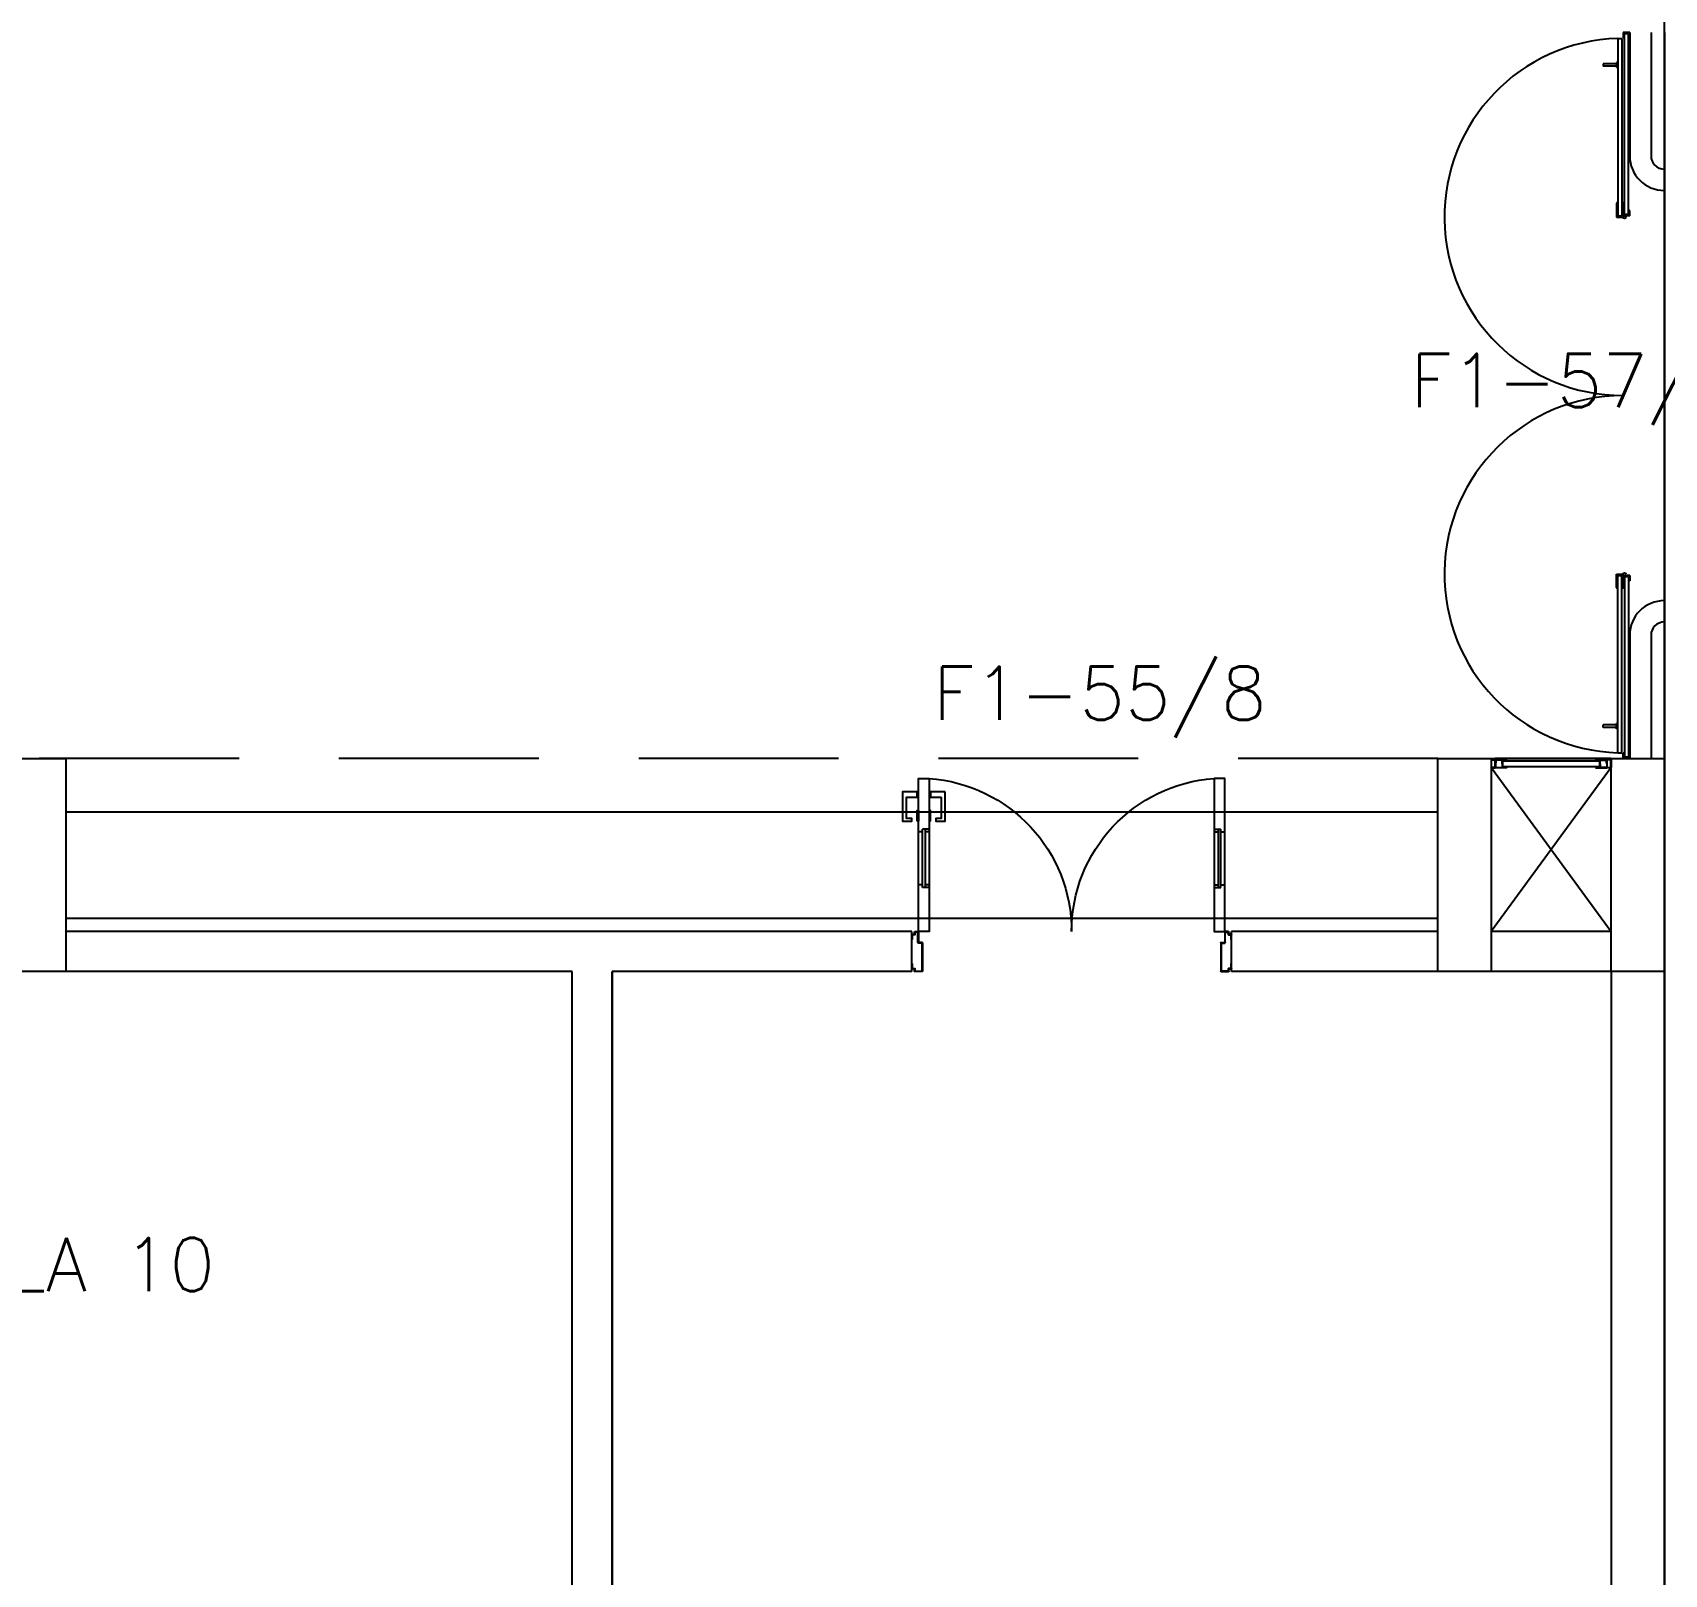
# Model space of a CAD drawing. Header units: millimetres. Extents: x 2801 to 3319, y 1187 to 1422.
# Drawn here: x 3027.05 to 3033.17, y 1320.41 to 1326.2 of the extents above; entities that cross this region are included whole.
import ezdxf

# ---------------------------------------------------------------- set-up
doc = ezdxf.new("R2010")
doc.units = ezdxf.units.MM
doc.linetypes.add('HIDDEN', pattern=[0.375, 0.25, -0.125])
for name, color, linetype in [('AR- ALV1', 235, 'Continuous'), ('AR-ALV', 2, 'Continuous'), ('AR-CORRIMAO-V1', 2, 'Continuous'), ('AR-ESQ', 1, 'Continuous'), ('AR-ESTC', 3, 'Continuous'), ('AR-PIS', 1, 'Continuous'), ('AR-PISO-V1', 1, 'Continuous'), ('AR-PORTA', 1, 'Continuous'), ('AR-PROJ', 1, 'HIDDEN'), ('AR-SHAFT', 1, 'Continuous'), ('AR-VIDRO', 1, 'Continuous'), ('DT-ESQ-BAGUETE-C', 2, 'Continuous'), ('DT-ESQ-PERFIL CADEIRA-C', 2, 'Continuous'), ('DT-ESQ-PERFIL CADEIRA-V', 1, 'Continuous'), ('DT-ESQ-VENEZIANA-C', 2, 'Continuous'), ('DT-ESQ-VENEZIANA-V', 2, 'Continuous'), ('ENDEREÇO', 2, 'Continuous'), ('maçaneta', 1, 'Continuous'), ('montantes', 1, 'Continuous'), ('mov', 1, 'Continuous'), ('PM-PERFIL U-C', 2, 'Continuous'), ('PM-VIDRO', 1, 'Continuous'), ('pm1', 2, 'Continuous'), ('pm2', 2, 'Continuous'), ('TEXTO', 2, 'Continuous')]:
    doc.layers.add(name, color=color, linetype=linetype)
doc.styles.add('UNB-100', font='simplex.shx', dxfattribs={"height": 0.2})
doc.styles.add('UNB1-100', font='simplex.shx', dxfattribs={"height": 0.2})

# ---------------------------------------------------------------- blocks, each defined once
blk = doc.blocks.new('EF01-P')
at = {"layer": 'DT-ESQ-BAGUETE-C', "ltscale": 0.1}
for points in [[(0.0015, 0.035), (0.015, 0.035), (0.015, 0.0335), (0.0015, 0.0335), (0.0015, 0.005), (0.015, 0.005), (0.015, 0.0035), (0.0015, 0.0035, -0.414214), (0, 0.005), (0, 0.0335, -0.414214)], [(0.4485, 0.035), (0.435, 0.035), (0.435, 0.0335), (0.4485, 0.0335), (0.4485, 0.005), (0.435, 0.005), (0.435, 0.0035), (0.4485, 0.0035, 0.414214), (0.45, 0.005), (0.45, 0.0335, 0.414214)]]:
    blk.add_lwpolyline(points, format="xyb", close=True, dxfattribs=at)
at = {"layer": 'DT-ESQ-PERFIL CADEIRA-C', "color": 2, "ltscale": 0.1}
for points in [[(0.01, 0.0015), (0.01, 0.003), (0.0015, 0.003, 1), (0.0015, 0), (0.015, 0, 0.414214), (0.0165, 0.0015), (0.0165, 0.0335), (0.043, 0.0335)], [(0.407, 0.0065), (0.432, 0.0065), (0.432, 0.0165), (0.4335, 0.0165), (0.4335, 0.0065, -0.414214), (0.432, 0.005), (0.407, 0.005), (0.3935, 0.005, -1), (0.3935, 0.008), (0.407, 0.008), (0.407, 0.02), (0.407, 0.032), (0.3935, 0.032, -1), (0.3935, 0.035), (0.407, 0.035), (0.4335, 0.035, -0.414214), (0.435, 0.0335), (0.435, 0.0015), (0.4485, 0.0015)]]:
    blk.add_lwpolyline(points, format="xyb", dxfattribs=at)
at = {"layer": 'DT-ESQ-PERFIL CADEIRA-C', "ltscale": 0.1}
for points in [[(0.043, 0.0065), (0.018, 0.0065), (0.018, 0.0165), (0.0165, 0.0165), (0.0165, 0.0065, 0.414214), (0.018, 0.005), (0.043, 0.005), (0.0565, 0.005, 1), (0.0565, 0.008), (0.043, 0.008), (0.043, 0.02), (0.043, 0.032), (0.0565, 0.032, 1), (0.0565, 0.035), (0.043, 0.035), (0.0165, 0.035, 0.414214), (0.015, 0.0335), (0.015, 0.0015), (0.0015, 0.0015)], [(0.0415, 0.02), (0.0415, 0.032, -0.414214), (0.043, 0.0335), (0.0565, 0.0335)], [(0.0415, 0.02), (0.0415, 0.008, 0.414214), (0.043, 0.0065), (0.0565, 0.0065)], [(0.4085, 0.02), (0.4085, 0.032, 0.414214), (0.407, 0.0335), (0.3935, 0.0335)], [(0.4085, 0.02), (0.4085, 0.008, -0.414214), (0.407, 0.0065), (0.3935, 0.0065)], [(0.44, 0.0015), (0.44, 0.003), (0.4485, 0.003, -1), (0.4485, 0), (0.435, 0, -0.414214), (0.4335, 0.0015), (0.4335, 0.0335), (0.407, 0.0335)]]:
    blk.add_lwpolyline(points, format="xyb", dxfattribs=at)
at = {"layer": 'DT-ESQ-PERFIL CADEIRA-V', "ltscale": 0.1}
blk.add_line((0.015, 0), (0.435, 0), dxfattribs=at)
at = {"layer": 'DT-ESQ-VENEZIANA-C', "ltscale": 0.1}
for p, q in [((0.043, 0.0105), (0.407, 0.0105)), ((0.043, 0.009), (0.407, 0.009))]:
    blk.add_line(p, q, dxfattribs=at)
at = {"layer": 'DT-ESQ-VENEZIANA-V', "ltscale": 0.1}
blk.add_line((0.043, 0.031), (0.407, 0.031), dxfattribs=at)
blk = doc.blocks.new('PV1')
at = {"layer": 'AR-VIDRO'}
for p, q in [((0.6825, 0.02), (0.005, 0.02)), ((0.6825, 0.005), (0.005, 0.005)), ((0.0215, 0.0443), (0.0215, 0.0293)), ((0.0215, 0.0443), (0.6875, 0.0443)), ((0.0215, 0.0293), (0.6875, 0.0293)), ((2.7035, 0.0443), (2.0375, 0.0443)), ((2.7035, 0.0293), (2.0375, 0.0293)), ((2.0425, 0.02), (2.72, 0.02)), ((2.0425, 0.005), (2.72, 0.005)), ((2.7035, 0.0443), (2.7035, 0.0293))]:
    blk.add_line(p, q, dxfattribs=at)
at = {"layer": 'maçaneta'}
for p, q in [((0.1165, 0.0993), (0.1265, 0.0993)), ((0.1165, 0.0493), (0.1165, 0.0993)), ((0.1265, 0.0493), (0.1265, 0.0993)), ((2.5985, 0.0493), (2.5985, 0.0993)), ((2.6085, 0.0993), (2.5985, 0.0993)), ((2.6085, 0.0493), (2.6085, 0.0993)), ((0.1115, 0.0443), (0.1115, 0.0493)), ((0.1115, 0.0493), (0.1315, 0.0493)), ((0.1315, 0.0443), (0.1315, 0.0493)), ((2.6135, 0.0493), (2.5935, 0.0493)), ((2.5935, 0.0443), (2.5935, 0.0493)), ((2.6135, 0.0443), (2.6135, 0.0493))]:
    blk.add_line(p, q, dxfattribs=at)
at = {"layer": 'montantes'}
for p, q in [((0, 0), (0, 0.025)), ((0, 0.025), (0.02, 0.025)), ((0, 0), (0.02, 0)), ((0.005, 0.005), (0.005, 0.02)), ((0.02, 0.02), (0.02, 0.025)), ((0.02, 0), (0.02, 0.005)), ((0.6425, 0.0493), (0.6925, 0.0493)), ((0.6425, 0.025), (0.6925, 0.025)), ((0.6875, 0.025), (0.6675, 0.025)), ((0.6675, 0.02), (0.6675, 0.025)), ((0.6675, 0), (0.6675, 0.005)), ((0.6875, 0), (0.6675, 0)), ((0.6825, 0.005), (0.6825, 0.02)), ((0.6875, 0.0443), (0.6875, 0.0293)), ((0.6875, 0), (0.6875, 0.025)), ((0.6925, 0.0493), (0.6925, 0.025)), ((2.0325, 0.0493), (2.0325, 0.025)), ((2.0825, 0.0493), (2.0325, 0.0493)), ((2.0825, 0.025), (2.0325, 0.025)), ((2.0375, 0.0443), (2.0375, 0.0293)), ((2.0375, 0.025), (2.0575, 0.025)), ((2.0375, 0), (2.0375, 0.025)), ((2.0375, 0), (2.0575, 0)), ((2.0425, 0.005), (2.0425, 0.02)), ((2.0575, 0.02), (2.0575, 0.025)), ((2.0575, 0), (2.0575, 0.005)), ((2.705, 0.02), (2.705, 0.025)), ((2.725, 0.025), (2.705, 0.025)), ((2.705, 0), (2.705, 0.005)), ((2.725, 0), (2.705, 0)), ((2.72, 0.005), (2.72, 0.02)), ((2.725, 0), (2.725, 0.025))]:
    blk.add_line(p, q, dxfattribs=at)
for centre in [(0.6925, 0.02), (2.0325, 0.02)]:
    blk.add_circle(centre, 0.005, dxfattribs=at)
for centre, start, end in [((0.6425, 0.0443), 90, 180), ((0.6425, 0.03), 180, 270), ((2.0825, 0.0443), 0, 90), ((2.0825, 0.03), 270, 0)]:
    blk.add_arc(centre, 0.005, start, end, dxfattribs=at)
at = {"layer": 'mov'}
for centre, start, end in [((0.692, 0.025), 0, 178.35472), ((2.033, 0.025), 1.64528, 180)]:
    blk.add_arc(centre, 0.6705, start, end, dxfattribs=at)
blk = doc.blocks.new('marco-d')
at = {"layer": 'PM-PERFIL U-C'}
for p, q in [((-0.0135, 0), (-0.0015, 0)), ((-0.025, -0.03), (-0.025, -0.0115)), ((-0.023, -0.03), (-0.025, -0.03)), ((-0.0235, -0.01), (-0.015, -0.01)), ((-0.0145, -0.012), (-0.023, -0.012)), ((-0.023, -0.012), (-0.023, -0.03)), ((-0.015, -0.01), (-0.015, -0.0015)), ((-0.002, -0.002), (-0.013, -0.002)), ((-0.013, -0.002), (-0.013, -0.0105)), ((-0.002, -0.0415), (-0.002, -0.002)), ((0.013, -0.043), (-0.0005, -0.043)), ((0, -0.0015), (0, -0.041)), ((0.0135, -0.041), (0, -0.041)), ((0.013, -0.043), (0.013, -0.148)), ((0.015, -0.0425), (0.015, -0.1485)), ((-0.025, -0.1385), (-0.025, -0.12)), ((-0.025, -0.12), (-0.023, -0.12)), ((-0.023, -0.12), (-0.023, -0.138)), ((-0.015, -0.14), (-0.0235, -0.14)), ((-0.023, -0.138), (-0.0145, -0.138)), ((-0.015, -0.1485), (-0.015, -0.14)), ((0.0135, -0.15), (-0.0135, -0.15)), ((-0.013, -0.1395), (-0.013, -0.148)), ((-0.013, -0.148), (0.013, -0.148))]:
    blk.add_line(p, q, dxfattribs=at)
for centre, start, end in [((-0.0135, -0.0015), 90, 180), ((-0.0015, -0.0015), 360, 90), ((-0.0235, -0.0115), 90, 180), ((-0.0145, -0.0105), 270, 0), ((-0.0005, -0.0415), 180, 270), ((0.0135, -0.0425), 0, 90), ((-0.0235, -0.1385), 180, 270), ((-0.0135, -0.1485), 180, 270), ((-0.0145, -0.1395), 0, 90), ((0.0135, -0.1485), 269.93864, 0)]:
    blk.add_arc(centre, 0.0015, start, end, dxfattribs=at)
blk = doc.blocks.new('marco-e')
at = {"layer": 'PM-PERFIL U-C'}
for p, q in [((-0.015, -0.0425), (-0.015, -0.1485)), ((-0.0135, -0.041), (0, -0.041)), ((-0.013, -0.043), (0.0005, -0.043)), ((-0.013, -0.043), (-0.013, -0.148)), ((0, -0.0015), (0, -0.041)), ((0.0135, 0), (0.0015, 0)), ((0.002, -0.0415), (0.002, -0.002)), ((0.002, -0.002), (0.013, -0.002)), ((0.013, -0.002), (0.013, -0.0105)), ((0.0145, -0.012), (0.023, -0.012)), ((0.015, -0.01), (0.015, -0.0015)), ((0.0235, -0.01), (0.015, -0.01)), ((0.023, -0.012), (0.023, -0.03)), ((0.023, -0.03), (0.025, -0.03)), ((0.025, -0.03), (0.025, -0.0115)), ((0.025, -0.12), (0.023, -0.12)), ((0.023, -0.12), (0.023, -0.138)), ((0.025, -0.1385), (0.025, -0.12)), ((-0.0135, -0.15), (0.0135, -0.15)), ((0.013, -0.148), (-0.013, -0.148)), ((0.013, -0.1395), (0.013, -0.148)), ((0.023, -0.138), (0.0145, -0.138)), ((0.015, -0.14), (0.0235, -0.14)), ((0.015, -0.1485), (0.015, -0.14))]:
    blk.add_line(p, q, dxfattribs=at)
for centre, start, end in [((-0.0135, -0.0425), 90, 180), ((0.0015, -0.0015), 90, 180), ((0.0005, -0.0415), 270, 0), ((0.0145, -0.0105), 180, 270), ((0.0135, -0.0015), 0, 90), ((0.0235, -0.0115), 0, 90), ((-0.0135, -0.1485), 180, 270.06136), ((0.0145, -0.1395), 90, 180), ((0.0135, -0.1485), 270, 0), ((0.0235, -0.1385), 270, 0)]:
    blk.add_arc(centre, 0.0015, start, end, dxfattribs=at)
blk = doc.blocks.new('PM6V-B')
at = {"layer": 'maçaneta'}
for points in [[(1.075, 0.675), (1.13, 0.675), (1.13, 0.655), (1.0915, 0.655, 0.414214), (1.09, 0.6535), (1.09, 0.575), (1.11, 0.575), (1.11, 0.565), (1.075, 0.565)], [(1.18, 0.675), (1.235, 0.675), (1.235, 0.565), (1.2, 0.565), (1.2, 0.575), (1.22, 0.575), (1.22, 0.6535, 0.414214), (1.2185, 0.655), (1.18, 0.655)]]:
    blk.add_lwpolyline(points, format="xyb", close=True, dxfattribs=at)
for points in [[(1.13, 0.565), (1.13, 0.605), (1.135, 0.605), (1.135, 0.565)], [(1.18, 0.565), (1.18, 0.605), (1.175, 0.605), (1.175, 0.565)]]:
    blk.add_lwpolyline(points, close=True, dxfattribs=at)
at = {"layer": 'mov'}
for centre, start, end in [((0.025, 0.1514), 359.86061, 86.01115), ((1.175, 0.1514), 93.98885, 180.13939)]:
    blk.add_arc(centre, 0.575, start, end, dxfattribs=at)
at = {"layer": 'PM-VIDRO'}
for p, q in [((0.04, 0.325), (0.04, 0.525)), ((0.05, 0.525), (0.05, 0.325)), ((1.15, 0.525), (1.15, 0.325)), ((1.16, 0.325), (1.16, 0.525))]:
    blk.add_line(p, q, dxfattribs=at)
at = {"layer": 'pm1'}
for p, q in [((0.04, 0.525), (0.025, 0.525)), ((0.065, 0.535), (0.04, 0.535)), ((0.04, 0.525), (0.04, 0.535)), ((0.05, 0.535), (0.05, 0.525)), ((0.065, 0.525), (0.05, 0.525)), ((0.065, 0.535), (0.065, 0.525)), ((1.135, 0.535), (1.135, 0.525)), ((1.135, 0.535), (1.16, 0.535)), ((1.135, 0.525), (1.15, 0.525)), ((1.15, 0.535), (1.15, 0.525)), ((1.16, 0.525), (1.16, 0.535)), ((1.16, 0.525), (1.175, 0.525)), ((0.04, 0.325), (0.025, 0.325)), ((0.04, 0.315), (0.04, 0.325)), ((0.065, 0.315), (0.04, 0.315)), ((0.065, 0.325), (0.05, 0.325)), ((0.05, 0.325), (0.05, 0.315)), ((0.065, 0.325), (0.065, 0.315)), ((1.135, 0.325), (1.135, 0.315)), ((1.135, 0.325), (1.15, 0.325)), ((1.135, 0.315), (1.16, 0.315)), ((1.15, 0.325), (1.15, 0.315)), ((1.16, 0.315), (1.16, 0.325)), ((1.16, 0.325), (1.175, 0.325))]:
    blk.add_line(p, q, dxfattribs=at)
for points in [[(0.025, 0.525), (0.025, 0.725), (0.065, 0.725), (0.065, 0.525)], [(1.175, 0.525), (1.175, 0.725), (1.135, 0.725), (1.135, 0.525)], [(0.065, 0.325), (0.065, 0.15), (0.025, 0.15), (0.025, 0.325)], [(1.135, 0.325), (1.135, 0.15), (1.175, 0.15), (1.175, 0.325)]]:
    blk.add_lwpolyline(points, dxfattribs=at)
at = {"layer": 'pm2'}
for p, q in [((0.025, 0.325), (0.025, 0.525)), ((0.065, 0.525), (0.065, 0.325)), ((1.135, 0.525), (1.135, 0.325)), ((1.175, 0.325), (1.175, 0.525))]:
    blk.add_line(p, q, dxfattribs=at)
at = {"layer": 'pm1'}
for name, p in [('marco-d', (0.025, 0.15)), ('marco-e', (1.175, 0.15))]:
    blk.add_blockref(name, p, dxfattribs=at)

msp = doc.modelspace()

# ---------------------------------------------------------------- linework, layer by layer
at = {"layer": 'AR- ALV1'}
msp.add_line((3033.1749, 1313.7498), (3033.1749, 1329.7998), dxfattribs=at)
at = {"layer": 'AR-ALV'}
for p, q in [((3030.3499, 1322.8248), (3027.1749, 1322.8248)), ((3030.3499, 1322.6748), (3030.3499, 1322.8248)), ((3032.3249, 1322.8248), (3031.5499, 1322.8248)), ((3031.5499, 1322.6748), (3031.5499, 1322.8248)), ((3032.9749, 1322.8248), (3032.5249, 1322.8248)), ((3029.0749, 1322.6748), (3027.1749, 1322.6748)), ((3029.0749, 1319.7498), (3029.0749, 1322.6748)), ((3029.2249, 1314.3498), (3029.2249, 1322.6748)), ((3029.2249, 1322.6748), (3029.2249, 1314.3498)), ((3030.3499, 1322.6748), (3029.2249, 1322.6748)), ((3030.3499, 1322.6748), (3029.2249, 1322.6748)), ((3032.3249, 1322.6748), (3031.5499, 1322.6748)), ((3032.9749, 1322.6748), (3032.5249, 1322.6748)), ((3032.9749, 1322.6748), (3032.9749, 1314.3498)), ((3033.1749, 1322.6748), (3033.1749, 1314.1998))]:
    msp.add_line(p, q, dxfattribs=at)
at = {"layer": 'AR-CORRIMAO-V1'}
for p, q in [((3033.0449, 1326.1998), (3033.0449, 1325.7373)), ((3033.1249, 1326.1998), (3033.1249, 1325.7373)), ((3033.0449, 1323.9374), (3033.0449, 1323.4748)), ((3033.1249, 1323.9374), (3033.1249, 1323.4748))]:
    msp.add_line(p, q, dxfattribs=at)
for centre, radius, start, end in [((3033.1749, 1325.7373), 0.13, 180, 270), ((3033.1749, 1325.7373), 0.05, 180, 270), ((3033.1749, 1323.9373), 0.13, 90, 180), ((3033.1749, 1323.9373), 0.05, 90, 180)]:
    msp.add_arc(centre, radius, start, end, dxfattribs=at)
at = {"layer": 'AR-ESTC'}
for points in [[(3026.9749, 1322.6748), (3026.9749, 1323.4748), (3027.1749, 1323.4748), (3027.1749, 1322.6748)], [(3032.3249, 1322.6748), (3032.3249, 1323.4748), (3032.5249, 1323.4748), (3032.5249, 1322.6748)], [(3032.9749, 1322.6748), (3032.9749, 1323.4748), (3033.1749, 1323.4748), (3033.1749, 1322.6748)]]:
    msp.add_lwpolyline(points, close=True, dxfattribs=at)
at = {"layer": 'AR-PIS'}
msp.add_line((3033.1749, 1326.1998), (3033.1749, 1323.4748), dxfattribs=at)
at = {"layer": 'AR-PISO-V1'}
for p, q in [((3033.1749, 1326.1998), (3033.1749, 1325.6873)), ((3033.1749, 1325.6073), (3033.1749, 1324.0673))]:
    msp.add_line(p, q, dxfattribs=at)
at = {"layer": 'AR-PROJ', "ltscale": 3}
msp.add_line((3032.3249, 1323.4748), (2973.1749, 1323.4748), dxfattribs=at)
at = {"layer": 'AR-SHAFT'}
for p, q in [((3032.9749, 1323.4413), (3032.5249, 1322.8248)), ((3032.5264, 1323.4398), (3032.9749, 1322.8248)), ((3027.1749, 1323.2748), (3032.3249, 1323.2748)), ((3027.1749, 1322.8748), (3032.3249, 1322.8748))]:
    msp.add_line(p, q, dxfattribs=at)

# ---------------------------------------------------------------- block references
at = {"layer": 'AR-ESQ', "rotation": 180}
msp.add_blockref('EF01-P', (3032.9749, 1323.4748), dxfattribs=at)
at = {"layer": 'AR-PORTA', "rotation": 90}
msp.add_blockref('PV1', (3033.0449, 1323.4748), dxfattribs=at)
at = {"layer": 'AR-PORTA', "xscale": -1}
msp.add_blockref('PM6V-B', (3031.5499, 1322.6748), dxfattribs=at)

# ---------------------------------------------------------------- texts
at = {"layer": 'ENDEREÇO', "style": 'UNB1-100'}
for s, p in [('F1-57/9', (3032.2219, 1324.7941)), ('F1-55/8', (3030.4302, 1323.62))]:
    msp.add_text(s, height=0.2, dxfattribs=at).set_placement(p)
at = {"layer": 'TEXTO', "style": 'UNB-100'}
msp.add_text('SALA 10', height=0.2, dxfattribs=at).set_placement((3026.6288, 1321.4751))

doc.saveas('drawing.dxf')
